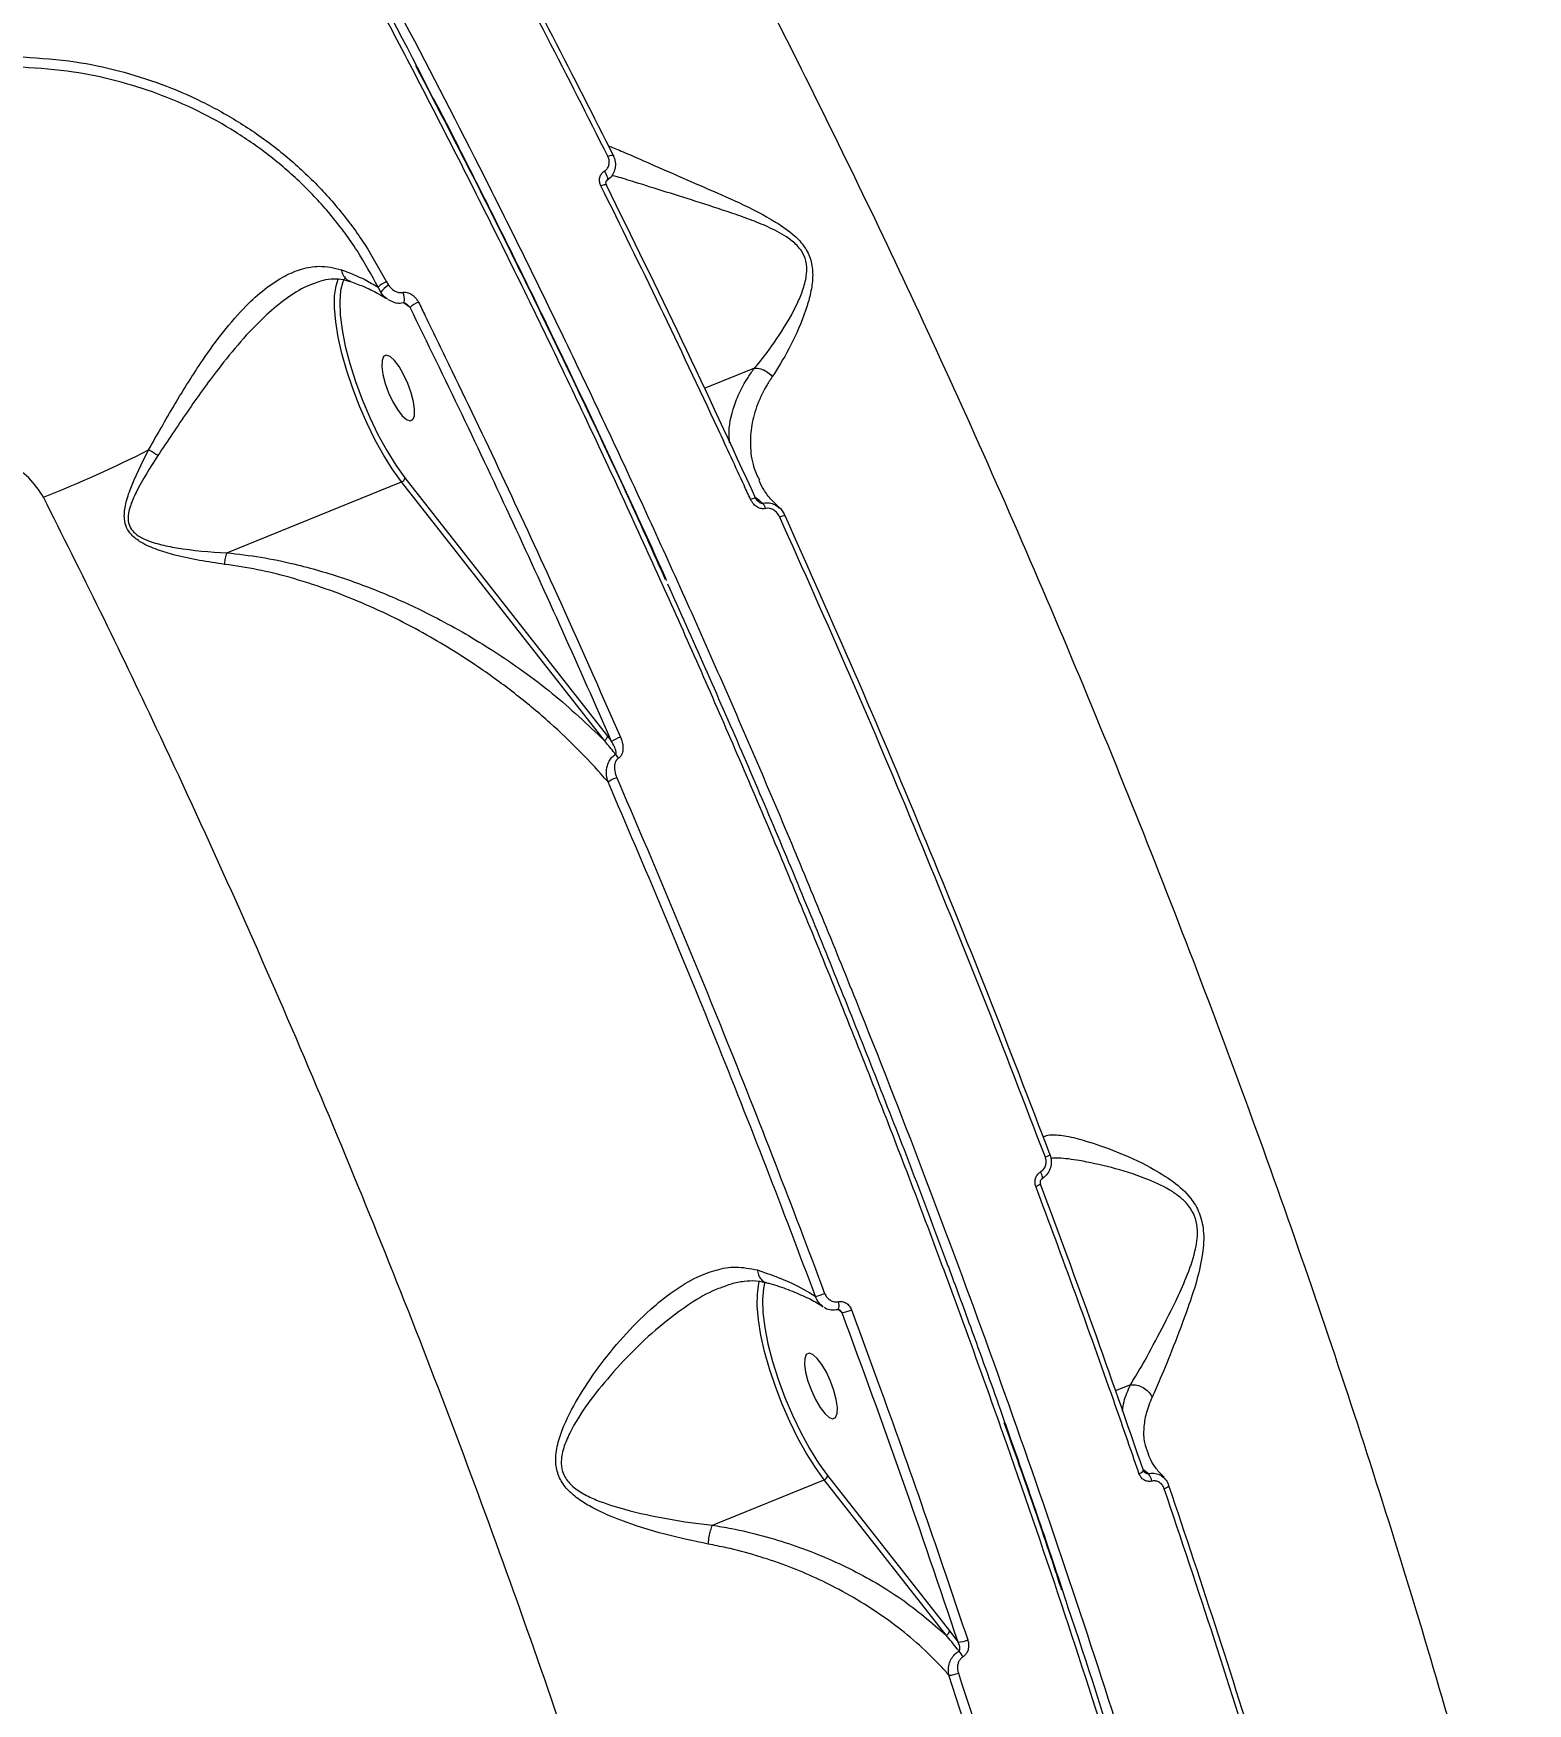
# Model space of a CAD drawing. Header units: millimetres. Extents: x -7151 to 6134, y -5040 to 5562.
# Drawn here: x -1837.5 to -1646.2, y -1101 to -887.2 of the extents above; entities that cross this region are included whole.
import ezdxf

# ---------------------------------------------------------------- set-up
doc = ezdxf.new("R2010")
doc.units = ezdxf.units.MM
for name, color, linetype in [('DIKOM_ОБЪЕКТ', 7, 'Continuous'), ('DIKOM_РАЗМЕР_ЗОНА', 7, 'Continuous'), ('DIKOM_РАЗМЕР_ОБЪЕКТА', 7, 'Continuous')]:
    doc.layers.add(name, color=color, linetype=linetype)
doc.styles.add('style1', font='arial.ttf', dxfattribs={"width": 0.8})
doc.dimstyles.new('1-50', dxfattribs={"dimtxt": 300, "dimasz": 200, "dimexe": 100, "dimexo": 0, "dimgap": 100, "dimtad": 1, "dimtxsty": 'style1', "dimcen": 200, "dimclrd": 7, "dimclre": 7, "dimclrt": 7, "dimadec": 1, "dimazin": 2, "dimtfac": 1, "dimtmove": 0, "dimatfit": 2, "dimfxl": 0, "dimlwd": 25, "dimlwe": 18, "dimarcsym": 0})

# ---------------------------------------------------------------- blocks, each defined once
blk = doc.blocks.new('*D0')
at = {"layer": 'Defpoints', "color": 0, "transparency": 16777216}
for p in [(4133.55, 168.74), (-4567.47, -1241.13), (4133.55, -4153.12)]:
    blk.add_point(p, dxfattribs=at)
at = {"layer": 'DIKOM_РАЗМЕР_ОБЪЕКТА', "color": 7, "lineweight": 18, "transparency": 16777216}
for p, q in [((4133.55, 168.74), (4133.55, -4253.12)), ((-4567.47, -1241.13), (-4567.47, -4253.12))]:
    blk.add_line(p, q, dxfattribs=at)
at = {"layer": 'DIKOM_РАЗМЕР_ОБЪЕКТА', "color": 7, "lineweight": 25, "transparency": 16777216}
blk.add_line((-4367.47, -4153.12), (3933.55, -4153.12), dxfattribs=at)
at = {"layer": 'DIKOM_РАЗМЕР_ОБЪЕКТА', "color": 7, "transparency": 16777216}
for points in [[(-4367.47, -4119.79), (-4367.47, -4186.45), (-4567.47, -4153.12)], [(3933.55, -4119.79), (3933.55, -4186.45), (4133.55, -4153.12)]]:
    blk.add_solid(points, dxfattribs=at)
at = {"layer": 'DIKOM_РАЗМЕР_ОБЪЕКТА', "color": 7, "transparency": 16777216, "insert": (150.61, -3899.95), "char_height": 300, "attachment_point": 5, "style": 'style1'}
blk.add_mtext('8700', dxfattribs=at)
blk = doc.blocks.new('*D3')
at = {"layer": 'Defpoints', "color": 0, "transparency": 16777216}
for p in [(6133.55, 253.24), (-5802.46, -2467.19), (6133.55, -4939.78)]:
    blk.add_point(p, dxfattribs=at)
at = {"layer": 'DIKOM_РАЗМЕР_ЗОНА', "color": 7, "lineweight": 18, "transparency": 16777216}
for p, q in [((6133.55, 253.24), (6133.55, -5039.78)), ((-5802.46, -2467.19), (-5802.46, -5039.78))]:
    blk.add_line(p, q, dxfattribs=at)
at = {"layer": 'DIKOM_РАЗМЕР_ЗОНА', "color": 7, "lineweight": 25, "transparency": 16777216}
blk.add_line((-5602.46, -4939.78), (5933.55, -4939.78), dxfattribs=at)
at = {"layer": 'DIKOM_РАЗМЕР_ЗОНА', "color": 7, "transparency": 16777216}
for points in [[(-5602.46, -4906.44), (-5602.46, -4973.11), (-5802.46, -4939.78)], [(5933.55, -4906.44), (5933.55, -4973.11), (6133.55, -4939.78)]]:
    blk.add_solid(points, dxfattribs=at)
at = {"layer": 'DIKOM_РАЗМЕР_ЗОНА', "color": 7, "transparency": 16777216, "insert": (186.61, -4686.61), "char_height": 300, "attachment_point": 5, "style": 'style1'}
blk.add_mtext('11950', dxfattribs=at)

msp = doc.modelspace()

# ---------------------------------------------------------------- linework, layer by layer
at = {"layer": 'DIKOM_ОБЪЕКТ', "color": 7, "linetype": 'Continuous', "lineweight": 15}
for p, q in [((-1792.284, -919.015), (-1792.019, -919.443)), ((-1793.005, -920.325), (-1793.333, -919.685)), ((-1789.24, -922.299), (-1790.118, -921.626)), ((-1745.16, -930.037), (-1751.591, -932.641)), ((-1812.712, -953.687), (-1790.329, -944.626)), ((-1764.378, -977.717), (-1790.329, -944.626)), ((-1789.916, -944.086), (-1763.964, -977.177)), ((-1763.964, -977.177), (-1763.447, -977.838)), ((-1733.934, -1050.983), (-1734.466, -1050.576)), ((-1697.025, -1060.212), (-1698.969, -1061)), ((-1695.457, -1071.006), (-1694.736, -1071.579)), ((-1750.541, -1078.18), (-1736.217, -1072.381)), ((-1720.623, -1092.266), (-1736.217, -1072.381)), ((-1735.804, -1071.842), (-1720.209, -1091.726)), ((-1720.209, -1091.726), (-1719.093, -1093.157)), ((-1717.935, -1104.657), (-1720.268, -1097.39))]:
    msp.add_line(p, q, dxfattribs=at)
at = {"layer": 'DIKOM_ОБЪЕКТ', "color": 7, "linetype": 'Continuous', "lineweight": 15, "flags": 128}
for points in [[(-1763.926, -902.93), (-1763.764, -902.87), (-1763.615, -902.823), (-1763.482, -902.793), (-1763.371, -902.779), (-1763.285, -902.783), (-1763.228, -902.804), (-1763.201, -902.842), (-1763.206, -902.894)], [(-1764.824, -906.691), (-1764.655, -906.628), (-1764.499, -906.58), (-1764.363, -906.55), (-1764.251, -906.538), (-1764.168, -906.545), (-1764.117, -906.571), (-1764.106, -906.587)], [(-1764.38, -904.84), (-1764.25, -905.043), (-1764.138, -905.255), (-1764.05, -905.463), (-1763.992, -905.654), (-1763.967, -905.817), (-1763.977, -905.943), (-1764.021, -906.025), (-1764.04, -906.039)], [(-1764.106, -906.587), (-1764.101, -906.614), (-1764.118, -906.674)], [(-1790.329, -944.626), (-1791.467, -943.05), (-1792.598, -941.251), (-1793.7, -939.269), (-1794.747, -937.146), (-1795.717, -934.928), (-1796.59, -932.664), (-1797.346, -930.402), (-1797.968, -928.192), (-1798.444, -926.081), (-1798.763, -924.116), (-1798.918, -922.338), (-1798.905, -920.788), (-1798.726, -919.497), (-1798.455, -918.648)], [(-1797.638, -918.588), (-1797.832, -918.99), (-1798.132, -920.108), (-1798.254, -921.529), (-1798.195, -923.217), (-1797.957, -925.132), (-1797.545, -927.228), (-1796.969, -929.453), (-1796.243, -931.754), (-1795.385, -934.076), (-1794.415, -936.362), (-1793.356, -938.557), (-1792.236, -940.609), (-1791.08, -942.467), (-1789.916, -944.086)], [(-1792.374, -921.066), (-1792.369, -921.069), (-1792.328, -921.095)], [(-1790.158, -920.355), (-1790.088, -920.628), (-1790.039, -920.905), (-1790.014, -921.165), (-1790.017, -921.387), (-1790.046, -921.553), (-1790.1, -921.649), (-1790.138, -921.669)], [(-1792.286, -928.4), (-1792.635, -928.57), (-1792.832, -929.067), (-1792.861, -929.85), (-1792.721, -930.857), (-1792.422, -932.004), (-1791.988, -933.2), (-1791.456, -934.348), (-1790.867, -935.354), (-1790.27, -936.137), (-1789.712, -936.634), (-1789.24, -936.804), (-1788.891, -936.634), (-1788.694, -936.137), (-1788.665, -935.354), (-1788.805, -934.348), (-1789.104, -933.2), (-1789.538, -932.004), (-1790.071, -930.856), (-1790.659, -929.85), (-1791.256, -929.067), (-1791.814, -928.57), (-1792.286, -928.4)], [(-1745.67, -946.853), (-1745.502, -946.788), (-1745.35, -946.735), (-1745.218, -946.696), (-1745.112, -946.672), (-1745.037, -946.664), (-1744.994, -946.674), (-1744.986, -946.683)], [(-1741.249, -948.998), (-1741.233, -948.965), (-1741.235, -948.958)], [(-1707.338, -1030.772), (-1707.306, -1030.774), (-1707.307, -1030.79), (-1707.342, -1030.817), (-1707.407, -1030.855), (-1707.502, -1030.903), (-1707.623, -1030.959), (-1707.766, -1031.021), (-1707.925, -1031.087)], [(-1708.342, -1033.844), (-1708.333, -1033.839), (-1708.297, -1033.786), (-1708.283, -1033.7), (-1708.292, -1033.586), (-1708.324, -1033.447), (-1708.377, -1033.289), (-1708.449, -1033.12), (-1708.538, -1032.944)], [(-1736.217, -1072.381), (-1737.355, -1070.806), (-1738.486, -1069.007), (-1739.588, -1067.024), (-1740.635, -1064.901), (-1741.605, -1062.684), (-1742.478, -1060.419), (-1743.234, -1058.157), (-1743.856, -1055.947), (-1744.332, -1053.837), (-1744.651, -1051.871), (-1744.806, -1050.094), (-1744.793, -1048.543), (-1744.614, -1047.252), (-1744.517, -1046.883)], [(-1743.815, -1047.006), (-1744.02, -1047.864), (-1744.143, -1049.285), (-1744.083, -1050.973), (-1743.845, -1052.888), (-1743.433, -1054.983), (-1742.857, -1057.208), (-1742.131, -1059.509), (-1741.272, -1061.831), (-1740.303, -1064.117), (-1739.244, -1066.313), (-1738.124, -1068.364), (-1736.968, -1070.222), (-1735.804, -1071.842)], [(-1734.426, -1049.569), (-1734.385, -1049.805), (-1734.365, -1050.029), (-1734.367, -1050.227), (-1734.392, -1050.388), (-1734.436, -1050.502), (-1734.499, -1050.563), (-1734.519, -1050.57)], [(-1738.174, -1056.155), (-1738.523, -1056.326), (-1738.72, -1056.822), (-1738.75, -1057.606), (-1738.609, -1058.612), (-1738.31, -1059.76), (-1737.876, -1060.956), (-1737.344, -1062.103), (-1736.755, -1063.11), (-1736.157, -1063.893), (-1735.6, -1064.39), (-1735.128, -1064.56), (-1734.779, -1064.39), (-1734.582, -1063.893), (-1734.552, -1063.109), (-1734.693, -1062.103), (-1734.992, -1060.955), (-1735.425, -1059.759), (-1735.959, -1058.612), (-1736.547, -1057.605), (-1737.144, -1056.822), (-1737.702, -1056.326), (-1738.174, -1056.155)], [(-1695.402, -1071.16), (-1695.353, -1071.177), (-1695.34, -1071.193)], [(-1692.144, -1073.103), (-1692.105, -1073.125), (-1692.1, -1073.135)]]:
    msp.add_lwpolyline(points, dxfattribs=at)
at = {"layer": 'DIKOM_ОБЪЕКТ', "color": 7, "linetype": 'Continuous', "lineweight": 15}
for centre, radius, start, end in [((-1791.337, -921.655), 2.804, 109.74586, 135.37758), ((-1790.326, -922.33), 3.347, 120.39177, 143.19593), ((-1791.384, -919.583), 1.783, 204.61268, 236.30079), ((-1787.322, -924.105), 2.634, 108.6726, 136.72198), ((-1898.199, -790.45), 167.993, 291.66539, 296.7008), ((-1833.794, -960.92), 23.206, 58.05537, 61.48416), ((-1790.531, -944.043), 0.617, 289.08768, 355.92701), ((-1745.408, -948.424), 1.709, 13.70297, 39.06064), ((-1741.227, -950.399), 1.442, 90.31697, 118.5654), ((-1764.58, -977.133), 0.617, 289.13347, 355.94501), ((-1760.01, -983.411), 6.548, 110.60412, 121.6643), ((-1764.717, -981.248), 2.497, 30.34599, 44.63836), ((-1759.836, -990.142), 8.207, 111.11795, 119.73252), ((-1709.77, -1032.801), 2.087, 287.2985, 306.49854), ((-1738.958, -1041.992), 7.079, 283.17409, 293.16309), ((-1735.146, -1045.073), 6.033, 281.5846, 293.55861), ((-1696.188, -1070.506), 1.091, 283.2146, 320.9439), ((-1736.419, -1071.798), 0.617, 289.1193, 355.95918), ((-1696.169, -1072.803), 1.885, 7.66908, 40.48515), ((-1692.952, -1072.451), 1.093, 283.56859, 321.26251), ((-1720.824, -1091.683), 0.617, 289.08057, 355.93412), ((-1719.117, -1090.181), 2.976, 270.47189, 295.00062), ((-1721.372, -1096.436), 3.215, 25.58779, 41.8007), ((-1720.335, -1094.312), 3.079, 271.24108, 294.46902)]:
    msp.add_arc(centre, radius, start, end, dxfattribs=at)
for points, knots in [([(-1872.598, -754.612), (-1870.464, -757.4), (-1864.713, -764.911), (-1855.303, -777.895), (-1844.397, -793.729), (-1833.407, -810.535), (-1822.369, -828.28), (-1811.322, -846.927), (-1800.506, -866.065), (-1789.957, -885.617), (-1779.697, -905.498), (-1769.56, -926.032), (-1759.588, -947.175), (-1749.819, -968.866), (-1740.468, -990.629), (-1731.559, -1012.385), (-1723.102, -1034.062), (-1714.961, -1056.011), (-1707.179, -1078.168), (-1699.79, -1100.458), (-1692.958, -1122.391), (-1686.693, -1143.899), (-1680.994, -1164.927), (-1675.767, -1185.817), (-1671.05, -1206.489), (-1666.875, -1226.865), (-1663.332, -1246.495), (-1660.418, -1265.331), (-1658.118, -1283.339), (-1656.393, -1300.815), (-1655.276, -1317.673), (-1654.784, -1333.837), (-1654.923, -1348.31), (-1655.586, -1361.205), (-1656.668, -1372.651), (-1658.209, -1383.395), (-1660.211, -1393.397), (-1662.65, -1402.551), (-1665.513, -1410.817), (-1668.412, -1417.485), (-1670.474, -1421.195), (-1671.313, -1422.706)], [0, 0, 0, 0, 0.0156524, 0.0421682, 0.0687044, 0.0952204, 0.1225064, 0.1498147, 0.1771009, 0.2036165, 0.230153, 0.2566689, 0.2839548, 0.3112631, 0.3385492, 0.365065, 0.3916014, 0.4181172, 0.4454032, 0.4727117, 0.4999976, 0.5265134, 0.5530497, 0.5795656, 0.6068516, 0.6341598, 0.6614461, 0.6879618, 0.714498, 0.7410139, 0.7683, 0.7956082, 0.8228942, 0.8459722, 0.8690773, 0.8921825, 0.9155064, 0.9388306, 0.9615639, 0.9843484, 1, 1, 1, 1]), ([(-1792.226, -797.947), (-1789.351, -802.468), (-1783.598, -811.513), (-1775.007, -825.76), (-1766.472, -840.456), (-1757.902, -855.821), (-1749.32, -871.838), (-1740.75, -888.489), (-1732.332, -905.511), (-1723.816, -923.435), (-1715.245, -942.277), (-1706.661, -962.026), (-1698.36, -982.025), (-1690.38, -1002.182), (-1682.76, -1022.402), (-1675.536, -1042.6), (-1668.729, -1062.743), (-1662.339, -1082.797), (-1656.377, -1102.724), (-1650.87, -1122.43), (-1645.845, -1141.822), (-1641.329, -1160.824), (-1637.335, -1179.394), (-1633.862, -1197.512), (-1630.911, -1215.14), (-1628.496, -1232.197), (-1626.63, -1248.603), (-1625.301, -1264.59), (-1624.553, -1280.068), (-1624.415, -1294.958), (-1624.9, -1308.95), (-1626.028, -1321.954), (-1627.736, -1334.031), (-1629.397, -1341.175), (-1630.227, -1344.746)], [0, 0, 0, 0, 0.02776658, 0.05556643, 0.0833658, 0.11113241, 0.14003739, 0.16898022, 0.19792281, 0.22682785, 0.25863749, 0.29054828, 0.32251016, 0.35447194, 0.38638208, 0.41819128, 0.44989545, 0.48169989, 0.51355548, 0.54541096, 0.57721522, 0.60891885, 0.64054747, 0.67227585, 0.70405522, 0.73583439, 0.76756253, 0.79919073, 0.83259392, 0.86602652, 0.89942941, 0.93294291, 0.96648643, 1, 1, 1, 1]), ([(-1763.926, -902.93), (-1766.507, -897.823), (-1771.671, -887.609), (-1779.589, -872.615), (-1787.614, -857.857), (-1793.052, -848.294), (-1795.772, -843.512)], [0, 0, 0, 0, 0.2491006, 0.4982007, 0.7490985, 1, 1, 1, 1]), ([(-1794.978, -843.602), (-1792.284, -848.339), (-1786.898, -857.813), (-1778.909, -872.501), (-1770.989, -887.496), (-1765.8, -897.761), (-1763.206, -902.894)], [0, 0, 0, 0, 0.2490981, 0.4981985, 0.7490985, 1, 1, 1, 1]), ([(-1806.686, -859.415), (-1808.787, -860.251), (-1814.883, -862.679), (-1825.054, -866.473), (-1837.225, -870.694), (-1849.488, -874.61), (-1861.833, -878.223), (-1874.255, -881.531), (-1886.747, -884.532), (-1899.301, -887.224), (-1911.912, -889.605), (-1924.571, -891.676), (-1937.273, -893.433), (-1950.01, -894.876), (-1962.776, -896.006), (-1975.563, -896.82), (-1988.364, -897.318), (-2001.173, -897.501), (-2013.983, -897.368), (-2026.786, -896.919), (-2039.576, -896.154), (-2052.345, -895.074), (-2065.087, -893.68), (-2077.795, -891.969), (-2088.419, -890.284), (-2094.799, -889.128), (-2096.97, -888.734)], [0, 0, 0, 0, 0.0228187, 0.0662171, 0.1096169, 0.1530147, 0.1964137, 0.2398143, 0.2832132, 0.3266124, 0.3700127, 0.4134116, 0.4568111, 0.5002119, 0.5436105, 0.5870106, 0.6304115, 0.6738115, 0.7172112, 0.7606113, 0.8040104, 0.8474103, 0.8908106, 0.9342105, 0.9776107, 1, 1, 1, 1]), ([(-1684.204, -1437.08), (-1683.181, -1436.212), (-1680.229, -1433.705), (-1675.957, -1428.209), (-1671.407, -1420.785), (-1667.503, -1412.214), (-1664.198, -1402.648), (-1661.448, -1391.911), (-1659.284, -1379.996), (-1657.73, -1366.915), (-1656.817, -1352.955), (-1656.536, -1338.187), (-1656.859, -1322.694), (-1657.795, -1306.223), (-1659.362, -1288.792), (-1661.574, -1270.438), (-1664.349, -1251.787), (-1667.636, -1232.944), (-1671.38, -1214.01), (-1675.679, -1194.449), (-1680.543, -1174.302), (-1685.969, -1153.62), (-1691.917, -1132.571), (-1698.379, -1111.214), (-1705.338, -1089.613), (-1712.822, -1067.697), (-1720.826, -1045.529), (-1729.337, -1023.182), (-1738.166, -1001.148), (-1747.275, -979.496), (-1756.622, -958.283), (-1766.357, -937.164), (-1776.465, -916.217), (-1786.92, -895.532), (-1796.845, -876.718), (-1803.331, -865.041), (-1806.2, -859.877)], [0, 0, 0, 0, 0.0162166, 0.0468327, 0.0774241, 0.1071518, 0.1369025, 0.1666303, 0.1972217, 0.2278379, 0.2584291, 0.2881571, 0.3179077, 0.3476355, 0.3782269, 0.4088432, 0.4394344, 0.4680918, 0.4967698, 0.5254272, 0.5548554, 0.5843056, 0.6137338, 0.6434616, 0.6732125, 0.7029405, 0.7335316, 0.7641479, 0.7947395, 0.8244674, 0.8542181, 0.8839459, 0.9145374, 0.9451537, 0.9757449, 1, 1, 1, 1]), ([(-1805.429, -859.984), (-1802.571, -865.144), (-1796.168, -876.703), (-1789.743, -888.69), (-1786.249, -895.61), (-1786.17, -895.767)], [0, 0, 0, 0, 0.4406773, 0.9873063, 1, 1, 1, 1]), ([(-1793.333, -919.685), (-1794.195, -918.105), (-1795.922, -914.941), (-1799.181, -910.569), (-1802.878, -906.532), (-1807.031, -902.915), (-1811.556, -899.74), (-1816.411, -897.033), (-1821.544, -894.841), (-1826.878, -893.183), (-1832.677, -891.952), (-1836.691, -891.681), (-1838.869, -891.534)], [0, 0, 0, 0, 0.0977752, 0.1958558, 0.2936336, 0.3914563, 0.4895967, 0.5874225, 0.685894, 0.7846794, 0.883156, 1, 1, 1, 1]), ([(-1838.754, -890.211), (-1836.532, -890.363), (-1832.438, -890.644), (-1826.522, -891.906), (-1821.081, -893.605), (-1815.845, -895.85), (-1810.891, -898.619), (-1806.272, -901.869), (-1802.033, -905.567), (-1798.259, -909.696), (-1794.929, -914.166), (-1793.165, -917.401), (-1792.284, -919.015)], [0, 0, 0, 0, 0.1166852, 0.2150871, 0.3137965, 0.4121986, 0.51006, 0.6082254, 0.7060846, 0.8039529, 0.9021336, 1, 1, 1, 1]), ([(-1756.541, -957.159), (-1757.751, -954.453), (-1762.098, -944.725), (-1769.984, -928.11), (-1779.422, -908.807), (-1785.723, -896.683), (-1788.504, -891.332)], [0, 0, 0, 0, 0.1194493, 0.4292915, 0.7481374, 1, 1, 1, 1]), ([(-1756.38, -957.275), (-1756.426, -957.17), (-1758.021, -953.594), (-1761.234, -946.619), (-1766.015, -936.363), (-1770.868, -926.211), (-1775.78, -916.146), (-1780.763, -906.192), (-1784.222, -899.361), (-1786.038, -895.888), (-1786.156, -895.662)], [0, 0, 0, 0, 0.0049154, 0.1689556, 0.3327927, 0.4965533, 0.6603706, 0.8243348, 0.9885724, 1, 1, 1, 1]), ([(-1763.859, -901.611), (-1763.801, -901.629), (-1763.362, -901.765), (-1762.008, -902.345), (-1759.489, -903.447), (-1756.009, -904.967), (-1751.723, -906.853), (-1747.121, -908.827), (-1743.126, -910.839), (-1740.265, -912.777), (-1738.689, -914.47), (-1737.838, -916.247), (-1737.631, -918.219), (-1737.878, -920.19), (-1738.706, -923.132), (-1740.212, -926.698), (-1741.829, -929.526), (-1742.698, -930.859), (-1742.877, -931.132)], [0, 0, 0, 0, 0.0104843, 0.0799119, 0.1494501, 0.2456563, 0.3420199, 0.4355563, 0.5287759, 0.5799717, 0.6121228, 0.6448272, 0.6800939, 0.7201226, 0.7603206, 0.8664106, 0.9726261, 1, 1, 1, 1]), ([(-1764.38, -904.84), (-1764.256, -904.745), (-1764.006, -904.555), (-1763.792, -904.125), (-1763.719, -903.634), (-1763.794, -903.22), (-1763.897, -902.992), (-1763.926, -902.93)], [0, 0, 0, 0, 0.2168928, 0.4334422, 0.6619733, 0.9081124, 1, 1, 1, 1]), ([(-1763.206, -902.894), (-1763.163, -902.997), (-1763.009, -903.373), (-1762.918, -904.062), (-1763.075, -904.878), (-1763.464, -905.588), (-1763.885, -905.899), (-1764.097, -906.056)], [0, 0, 0, 0, 0.0902968, 0.3322269, 0.5590928, 0.777628, 1, 1, 1, 1]), ([(-1764.824, -906.691), (-1764.851, -906.631), (-1764.951, -906.411), (-1765.023, -906.012), (-1764.956, -905.536), (-1764.746, -905.117), (-1764.502, -904.932), (-1764.38, -904.84)], [0, 0, 0, 0, 0.0918631, 0.3355646, 0.5630863, 0.7814237, 1, 1, 1, 1]), ([(-1764.098, -906.584), (-1764.12, -906.54), (-1764.178, -906.425), (-1764.179, -906.251), (-1764.138, -906.115), (-1764.068, -906.066), (-1764.035, -906.042)], [0, 0, 0, 0, 0.1711135, 0.44719, 0.7387155, 1, 1, 1, 1]), ([(-1745.148, -930.034), (-1745.147, -930.033), (-1744.93, -929.784), (-1743.879, -928.518), (-1741.955, -925.891), (-1740.003, -922.632), (-1738.877, -919.899), (-1738.425, -918.137), (-1738.458, -916.447), (-1738.917, -915.372), (-1739.548, -914.461), (-1740.738, -913.346), (-1742.803, -912.225), (-1745.178, -911.22), (-1748.31, -910.098), (-1752.167, -908.847), (-1756.571, -907.465), (-1760.096, -906.364), (-1762.379, -905.648), (-1763.194, -905.431), (-1763.404, -905.375)], [0, 0, 0, 0, 0.0001086, 0.029651, 0.1429084, 0.2586353, 0.2998147, 0.3417543, 0.3762609, 0.4016642, 0.407477, 0.4388364, 0.4911844, 0.5406034, 0.5900782, 0.6914153, 0.7948061, 0.9004362, 0.9742463, 1, 1, 1, 1]), ([(-1745.67, -946.853), (-1745.945, -946.252), (-1747.318, -943.249), (-1751.139, -934.981), (-1757.212, -922.123), (-1762.285, -911.838), (-1764.824, -906.691)], [0, 0, 0, 0, 0.0441411, 0.2207136, 0.6100118, 1, 1, 1, 1]), ([(-1764.118, -906.674), (-1760.877, -913.252), (-1754.386, -926.429), (-1748.14, -939.963), (-1745.012, -946.74)], [0, 0, 0, 0, 0.4992717, 1, 1, 1, 1]), ([(-1822.715, -940.529), (-1821.626, -938.596), (-1819.976, -935.667), (-1817.635, -931.83), (-1815.564, -928.651), (-1813.135, -925.298), (-1810.479, -922.233), (-1807.843, -919.842), (-1805.444, -918.246), (-1803.106, -917.289), (-1800.652, -916.833), (-1798.975, -917.228), (-1798.026, -917.452)], [0, 0, 0, 0, 0.1589032, 0.2409098, 0.3228947, 0.4352753, 0.5505578, 0.6428567, 0.7376518, 0.8154989, 0.8955112, 1, 1, 1, 1]), ([(-1801.569, -919.235), (-1801.983, -919.393), (-1803.281, -919.89), (-1805.424, -921.338), (-1808.153, -923.637), (-1810.969, -926.62), (-1814.254, -930.679), (-1817.794, -935.617), (-1820.274, -939.357), (-1821.515, -941.228)], [0, 0, 0, 0, 0.0549091, 0.1724855, 0.2901909, 0.435813, 0.5815879, 0.7906479, 1, 1, 1, 1]), ([(-1801.58, -919.213), (-1801.277, -919.089), (-1800.505, -918.773), (-1799.357, -918.594), (-1798.132, -918.598), (-1797.337, -918.84), (-1796.955, -918.957)], [0, 0, 0, 0, 0.1811877, 0.4608611, 0.7403304, 1, 1, 1, 1]), ([(-1798.026, -917.452), (-1796.994, -917.856), (-1795.283, -918.526), (-1793.887, -919.355), (-1793.333, -919.685)], [0, 0, 0, 0, 0.602592, 1, 1, 1, 1]), ([(-1798.026, -917.452), (-1798.019, -917.492), (-1797.98, -917.716), (-1797.829, -918.155), (-1797.479, -918.663), (-1797.111, -918.83), (-1796.934, -918.91)], [0, 0, 0, 0, 0.0562081, 0.3149983, 0.669497, 1, 1, 1, 1]), ([(-1796.978, -918.92), (-1796.39, -919.134), (-1795.074, -919.613), (-1793.543, -920.35), (-1792.703, -920.889), (-1792.385, -921.093)], [0, 0, 0, 0, 0.334733, 0.748653, 1, 1, 1, 1]), ([(-1792.019, -919.443), (-1791.853, -919.634), (-1791.55, -919.981), (-1790.996, -920.288), (-1790.524, -920.402), (-1790.263, -920.369), (-1790.158, -920.355)], [0, 0, 0, 0, 0.3466829, 0.6312694, 0.8514012, 1, 1, 1, 1]), ([(-1792.073, -921.225), (-1792.143, -921.19), (-1792.529, -920.997), (-1792.791, -920.628), (-1793.005, -920.325)], [0, 0, 0, 0, 0.181403, 1, 1, 1, 1]), ([(-1792.084, -921.25), (-1791.833, -921.385), (-1791.348, -921.646), (-1790.65, -921.77), (-1790.27, -921.669), (-1790.146, -921.636)], [0, 0, 0, 0, 0.4185373, 0.8102505, 1, 1, 1, 1]), ([(-1790.158, -920.355), (-1790.111, -920.347), (-1789.93, -920.316), (-1789.564, -920.351), (-1789.057, -920.563), (-1788.537, -920.986), (-1788.293, -921.395), (-1788.166, -921.61)], [0, 0, 0, 0, 0.0580483, 0.224571, 0.4301511, 0.7005224, 1, 1, 1, 1]), ([(-1790.135, -921.669), (-1790.131, -921.669), (-1790.123, -921.666), (-1790.083, -921.665), (-1790.018, -921.673), (-1789.917, -921.705), (-1789.798, -921.76), (-1789.726, -921.821), (-1789.694, -921.848)], [0, 0, 0, 0, 0.0719952, 0.1744024, 0.2887762, 0.4786977, 0.7695063, 1, 1, 1, 1]), ([(-1789.24, -922.299), (-1789.325, -922.192), (-1789.454, -922.029), (-1789.634, -921.894), (-1789.695, -921.848)], [0, 0, 0, 0, 0.661419, 1, 1, 1, 1]), ([(-1763.447, -977.838), (-1765.518, -973.141), (-1769.66, -963.747), (-1776.055, -949.795), (-1782.568, -935.948), (-1787.016, -926.849), (-1789.24, -922.299)], [0, 0, 0, 0, 0.2493143, 0.4986292, 0.7493144, 1, 1, 1, 1]), ([(-1788.166, -921.61), (-1787.879, -922.193), (-1786.443, -925.108), (-1782.731, -932.728), (-1777.094, -944.571), (-1769.871, -960.184), (-1765.018, -971.163), (-1762.314, -977.282)], [0, 0, 0, 0, 0.03215695, 0.16079248, 0.41828506, 0.67577581, 1, 1, 1, 1]), ([(-1748.323, -939.644), (-1748.348, -939.467), (-1748.541, -938.09), (-1748.17, -935.958), (-1747.178, -933.301), (-1746.218, -931.53), (-1745.444, -930.438), (-1745.16, -930.037)], [0, 0, 0, 0, 0.0597923, 0.4641468, 0.6718458, 0.8795112, 1, 1, 1, 1]), ([(-1745.16, -930.037), (-1745.158, -930.037), (-1745.155, -930.035), (-1745.151, -930.034), (-1745.149, -930.034), (-1745.148, -930.034)], [0, 0, 0, 0, 0.42937714, 0.79356624, 1, 1, 1, 1]), ([(-1745.148, -930.034), (-1744.886, -930.053), (-1744.36, -930.091), (-1743.591, -930.455), (-1743.115, -930.848), (-1742.908, -931.094), (-1742.877, -931.132)], [0, 0, 0, 0, 0.3157088, 0.6314893, 0.9438535, 1, 1, 1, 1]), ([(-1742.877, -931.132), (-1743.136, -931.532), (-1743.981, -932.836), (-1744.981, -935.033), (-1745.656, -937.676), (-1745.744, -940.383), (-1745.399, -942.636), (-1744.737, -943.949), (-1744.526, -944.368)], [0, 0, 0, 0, 0.0851674, 0.2779931, 0.4714774, 0.6644897, 0.8929429, 1, 1, 1, 1]), ([(-1812.984, -955.172), (-1815.129, -954.849), (-1818.028, -954.413), (-1821.602, -953.341), (-1823.513, -952.528), (-1824.874, -951.523), (-1825.586, -950.469), (-1825.898, -949.183), (-1825.725, -947.529), (-1824.779, -944.532), (-1823.581, -942.208), (-1822.715, -940.529)], [0, 0, 0, 0, 0.2657814, 0.3593736, 0.4543016, 0.5177496, 0.5632799, 0.6085755, 0.6803138, 0.7688736, 1, 1, 1, 1]), ([(-1836.179, -946.575), (-1836.747, -945.703), (-1837.904, -943.929), (-1840.757, -942.147), (-1844.009, -941.258), (-1846.652, -941.314), (-1848.073, -941.665), (-1848.431, -941.754)], [0, 0, 0, 0, 0.2187091, 0.4447931, 0.6794052, 0.9192014, 1, 1, 1, 1]), ([(-1821.515, -941.228), (-1822.517, -942.778), (-1823.893, -944.906), (-1825.1, -947.663), (-1825.42, -949.158), (-1825.204, -950.32), (-1824.533, -951.237), (-1823.203, -952.04), (-1821.329, -952.631), (-1817.76, -953.345), (-1814.866, -953.594), (-1812.723, -953.694), (-1812.721, -953.694)], [0, 0, 0, 0, 0.2370021, 0.3252994, 0.3938481, 0.4351677, 0.4764975, 0.5364962, 0.630015, 0.7257659, 0.9996746, 1, 1, 1, 1]), ([(-1741.957, -947.945), (-1742.308, -947.609), (-1743.105, -946.845), (-1743.973, -945.676), (-1744.382, -944.833), (-1744.569, -944.449)], [0, 0, 0, 0, 0.2999218, 0.6811768, 1, 1, 1, 1]), ([(-1754.969, -1425.703), (-1753.148, -1424.538), (-1749.505, -1422.205), (-1744.638, -1417.35), (-1740.182, -1411.466), (-1736.214, -1404.426), (-1732.748, -1396.255), (-1729.866, -1387.126), (-1727.56, -1377.094), (-1725.818, -1366.232), (-1724.608, -1354.363), (-1723.961, -1341.487), (-1723.89, -1327.623), (-1724.4, -1313.075), (-1725.473, -1297.907), (-1727.085, -1282.198), (-1729.261, -1265.696), (-1732.019, -1248.425), (-1735.362, -1230.429), (-1739.221, -1212.092), (-1743.57, -1193.486), (-1748.377, -1174.683), (-1753.717, -1155.391), (-1759.594, -1135.655), (-1766.002, -1115.537), (-1772.807, -1095.459), (-1779.976, -1075.49), (-1787.473, -1055.693), (-1795.414, -1035.764), (-1803.79, -1015.769), (-1812.583, -995.775), (-1820.972, -977.595), (-1828.847, -961.184), (-1833.733, -951.448), (-1836.179, -946.575)], [0, 0, 0, 0, 0.0311788, 0.062381, 0.0935595, 0.1256441, 0.1577553, 0.1898401, 0.2210203, 0.2522244, 0.2834047, 0.3154899, 0.347601, 0.3796862, 0.410889, 0.4421161, 0.4733189, 0.5054258, 0.5375586, 0.5696654, 0.6009197, 0.6321978, 0.663452, 0.69561, 0.727794, 0.759952, 0.7912842, 0.8226404, 0.8539728, 0.8862088, 0.9184712, 0.9507071, 0.9753306, 1, 1, 1, 1]), ([(-1743.748, -948.019), (-1743.782, -948.027), (-1743.953, -948.064), (-1744.305, -948.053), (-1744.799, -947.87), (-1745.313, -947.476), (-1745.543, -947.074), (-1745.67, -946.853)], [0, 0, 0, 0, 0.0439277, 0.2245344, 0.4337242, 0.687476, 1, 1, 1, 1]), ([(-1745.108, -946.535), (-1745.095, -946.545), (-1744.756, -946.815), (-1744.412, -947.086), (-1744.082, -947.347)], [0, 0, 0, 0, 0.0389414, 1, 1, 1, 1]), ([(-1744.615, -947.153), (-1744.682, -947.096), (-1744.838, -946.962), (-1744.931, -946.782), (-1744.984, -946.68)], [0, 0, 0, 0, 0.430725, 1, 1, 1, 1]), ([(-1744.61, -947.148), (-1744.575, -947.177), (-1744.484, -947.252), (-1744.332, -947.322), (-1744.196, -947.352), (-1744.125, -947.354), (-1744.094, -947.349), (-1744.082, -947.347)], [0, 0, 0, 0, 0.2524137, 0.6578453, 0.8467587, 0.9396626, 1, 1, 1, 1]), ([(-1744.082, -947.347), (-1744.036, -947.337), (-1743.771, -947.277), (-1743.245, -947.274), (-1742.539, -947.477), (-1742.157, -947.801), (-1741.969, -947.961)], [0, 0, 0, 0, 0.0609107, 0.3589745, 0.6844697, 1, 1, 1, 1]), ([(-1741.917, -949.133), (-1742.044, -948.91), (-1742.266, -948.52), (-1742.764, -948.148), (-1743.23, -947.981), (-1743.56, -947.978), (-1743.721, -948.013), (-1743.748, -948.019)], [0, 0, 0, 0, 0.3277691, 0.5739465, 0.7795932, 0.9626151, 1, 1, 1, 1]), ([(-1741.247, -948.963), (-1741.275, -948.895), (-1741.431, -948.514), (-1741.676, -948.135), (-1741.963, -947.942), (-1741.966, -947.94)], [0, 0, 0, 0, 0.1769441, 0.9908505, 1, 1, 1, 1]), ([(-1707.925, -1031.087), (-1710.556, -1024.217), (-1715.819, -1010.477), (-1724.18, -989.912), (-1732.845, -969.411), (-1738.893, -955.892), (-1741.917, -949.133)], [0, 0, 0, 0, 0.2485981, 0.497194, 0.7485977, 1, 1, 1, 1]), ([(-1741.249, -948.998), (-1738.265, -955.667), (-1732.299, -969.004), (-1723.681, -989.38), (-1715.302, -1009.974), (-1709.993, -1023.839), (-1707.338, -1030.772)], [0, 0, 0, 0, 0.2485961, 0.4971924, 0.7485973, 1, 1, 1, 1]), ([(-1812.984, -955.172), (-1812.979, -955.128), (-1812.946, -954.853), (-1812.867, -954.306), (-1812.773, -953.91), (-1812.721, -953.694)], [0, 0, 0, 0, 0.0794508, 0.497121, 1, 1, 1, 1]), ([(-1763.906, -983.015), (-1765.068, -981.717), (-1767.392, -979.12), (-1771.319, -975.416), (-1775.557, -971.865), (-1780.741, -968.058), (-1785.966, -964.787), (-1791.141, -962.043), (-1795.431, -960.058), (-1799.945, -958.28), (-1804.411, -956.868), (-1808.758, -955.792), (-1811.571, -955.379), (-1812.984, -955.172)], [0, 0, 0, 0, 0.10076468, 0.20152486, 0.30379218, 0.40605519, 0.54902232, 0.62793718, 0.70684362, 0.7872922, 0.86770689, 0.93355068, 1, 1, 1, 1]), ([(-1812.721, -953.694), (-1812.721, -953.694), (-1812.72, -953.692), (-1812.717, -953.689), (-1812.714, -953.688), (-1812.712, -953.687)], [0, 0, 0, 0, 0.2326156, 0.5469344, 1, 1, 1, 1]), ([(-1812.712, -953.687), (-1811.248, -953.855), (-1808.32, -954.192), (-1803.254, -955.264), (-1797.582, -956.909), (-1791.483, -959.277), (-1785.087, -962.33), (-1778.135, -966.388), (-1770.859, -971.575), (-1766.538, -975.669), (-1764.378, -977.717)], [0, 0, 0, 0, 0.0717668, 0.1435697, 0.2576741, 0.3721801, 0.4865189, 0.6397332, 0.8198544, 1, 1, 1, 1]), ([(-1756.28, -957.648), (-1753.101, -964.783), (-1746.752, -979.031), (-1737.637, -1000.714), (-1728.92, -1022.551), (-1723.186, -1037.351), (-1720.473, -1044.85), (-1720.414, -1045.014)], [0, 0, 0, 0, 0.2490018, 0.4972199, 0.7454385, 0.99444, 1, 1, 1, 1]), ([(-1762.94, -979.494), (-1763.043, -979.366), (-1763.52, -978.771), (-1764, -978.18), (-1764.378, -977.717)], [0, 0, 0, 0, 0.2147859, 1, 1, 1, 1]), ([(-1762.94, -979.494), (-1762.925, -979.476), (-1762.893, -979.438), (-1762.869, -979.327), (-1762.88, -979.106), (-1763.003, -978.688), (-1763.207, -978.244), (-1763.388, -977.937), (-1763.447, -977.838)], [0, 0, 0, 0, 0.0382752, 0.0818398, 0.1920504, 0.4179672, 0.8124433, 1, 1, 1, 1]), ([(-1762.314, -977.282), (-1762.255, -977.43), (-1762.07, -977.9), (-1761.954, -978.628), (-1762.054, -979.311), (-1762.258, -979.749), (-1762.461, -979.907), (-1762.562, -979.987)], [0, 0, 0, 0, 0.1605068, 0.508132, 0.7318431, 0.8653217, 1, 1, 1, 1]), ([(-1763.906, -983.015), (-1763.956, -982.833), (-1764.118, -982.243), (-1764.119, -981.303), (-1763.825, -980.422), (-1763.431, -979.838), (-1763.107, -979.611), (-1762.94, -979.494)], [0, 0, 0, 0, 0.1440934, 0.4679449, 0.6900881, 0.840337, 1, 1, 1, 1]), ([(-1762.562, -979.987), (-1762.659, -980.062), (-1762.853, -980.213), (-1763.043, -980.622), (-1763.128, -981.254), (-1763.016, -981.92), (-1762.846, -982.35), (-1762.793, -982.486)], [0, 0, 0, 0, 0.138872, 0.2767931, 0.4966157, 0.8418516, 1, 1, 1, 1]), ([(-1737.345, -1048.885), (-1739.426, -1043.376), (-1743.588, -1032.359), (-1750.137, -1015.854), (-1756.884, -999.379), (-1761.565, -988.47), (-1763.906, -983.015)], [0, 0, 0, 0, 0.2491, 0.4982003, 0.749098, 1, 1, 1, 1]), ([(-1762.793, -982.486), (-1760.464, -987.913), (-1755.806, -998.768), (-1749.057, -1015.238), (-1742.476, -1031.819), (-1738.274, -1042.94), (-1736.174, -1048.5)], [0, 0, 0, 0, 0.2490978, 0.4982008, 0.7491004, 1, 1, 1, 1]), ([(-1708.206, -1028.529), (-1708.128, -1028.467), (-1707.88, -1028.272), (-1706.972, -1028.154), (-1705.303, -1028.3), (-1702.526, -1029.016), (-1698.898, -1030.256), (-1694.997, -1032.025), (-1691.675, -1034.006), (-1689.462, -1035.967), (-1688.121, -1038.171), (-1687.55, -1040.665), (-1687.763, -1043.726), (-1688.551, -1047.054), (-1689.903, -1051.048), (-1691.511, -1055.324), (-1693.101, -1059.183), (-1693.919, -1061.035), (-1694.256, -1061.798)], [0, 0, 0, 0, 0.0189982, 0.0603546, 0.1319945, 0.2037523, 0.2985988, 0.3934404, 0.4562168, 0.5076852, 0.5409108, 0.576489, 0.6225862, 0.6822777, 0.7422011, 0.8377164, 0.9331181, 1, 1, 1, 1]), ([(-1708.538, -1032.944), (-1708.407, -1032.847), (-1708.143, -1032.652), (-1707.896, -1032.203), (-1707.796, -1031.701), (-1707.844, -1031.318), (-1707.913, -1031.123), (-1707.925, -1031.087)], [0, 0, 0, 0, 0.2364044, 0.472968, 0.709891, 0.9468592, 1, 1, 1, 1]), ([(-1707.338, -1030.772), (-1707.317, -1030.831), (-1707.205, -1031.155), (-1707.132, -1031.792), (-1707.306, -1032.626), (-1707.727, -1033.371), (-1708.17, -1033.695), (-1708.391, -1033.857)], [0, 0, 0, 0, 0.0531445, 0.2899962, 0.5268309, 0.7634063, 1, 1, 1, 1]), ([(-1697.015, -1060.21), (-1697.015, -1060.209), (-1696.649, -1059.523), (-1695.487, -1057.698), (-1693.576, -1054.124), (-1691.529, -1050.192), (-1689.85, -1046.49), (-1688.766, -1043.5), (-1688.342, -1040.864), (-1688.589, -1039.269), (-1689.039, -1038.054), (-1689.757, -1036.996), (-1690.903, -1035.985), (-1692.634, -1034.848), (-1695.59, -1033.538), (-1699.591, -1032.309), (-1703.31, -1031.522), (-1705.893, -1031.151), (-1706.909, -1031.201), (-1707.246, -1031.218)], [0, 0, 0, 0, 0.0000656, 0.0756248, 0.1823199, 0.2919755, 0.3575205, 0.4242176, 0.472467, 0.5001125, 0.5082816, 0.541811, 0.5687227, 0.5964052, 0.6655374, 0.7713543, 0.8798289, 0.9600873, 1, 1, 1, 1]), ([(-1709.149, -1034.793), (-1709.162, -1034.757), (-1709.23, -1034.562), (-1709.276, -1034.179), (-1709.177, -1033.68), (-1708.931, -1033.235), (-1708.669, -1033.041), (-1708.538, -1032.944)], [0, 0, 0, 0, 0.0545802, 0.2913487, 0.5277949, 0.7639446, 1, 1, 1, 1]), ([(-1695.938, -1071.568), (-1696.152, -1070.946), (-1697.22, -1067.838), (-1699.893, -1060.159), (-1704.043, -1048.517), (-1707.446, -1039.37), (-1709.149, -1034.793)], [0, 0, 0, 0, 0.0507676, 0.2538464, 0.6266946, 1, 1, 1, 1]), ([(-1708.58, -1034.473), (-1706.311, -1040.582), (-1701.768, -1052.816), (-1697.526, -1065.041), (-1695.402, -1071.16)], [0, 0, 0, 0, 0.4994494, 1, 1, 1, 1]), ([(-1708.523, -1034.477), (-1708.535, -1034.445), (-1708.567, -1034.363), (-1708.569, -1034.212), (-1708.53, -1034.055), (-1708.45, -1033.927), (-1708.38, -1033.863), (-1708.343, -1033.845), (-1708.343, -1033.845)], [0, 0, 0, 0, 0.1303301, 0.33568, 0.5415763, 0.7567276, 0.9957895, 1, 1, 1, 1]), ([(-1751.079, -1080.604), (-1752.932, -1080.214), (-1756.681, -1079.424), (-1761.674, -1077.859), (-1765.315, -1076.318), (-1767.599, -1074.966), (-1769.105, -1073.726), (-1770.208, -1072.166), (-1770.705, -1070.225), (-1770.482, -1068.112), (-1769.558, -1065.234), (-1767.776, -1061.833), (-1765.108, -1057.855), (-1761.999, -1054.013), (-1758.761, -1050.724), (-1755.568, -1048.143), (-1752.731, -1046.435), (-1750.031, -1045.421), (-1747.427, -1044.982), (-1745.707, -1045.328), (-1744.798, -1045.51)], [0, 0, 0, 0, 0.0863567, 0.1746778, 0.2336194, 0.2635136, 0.2941186, 0.3212041, 0.3485638, 0.3826675, 0.4154287, 0.4844278, 0.5550158, 0.6333646, 0.7133055, 0.7760727, 0.8404053, 0.8905386, 0.9421297, 1, 1, 1, 1]), ([(-1744.798, -1045.51), (-1743.286, -1046.026), (-1740.483, -1046.983), (-1738.334, -1048.285), (-1737.345, -1048.885)], [0, 0, 0, 0, 0.5394993, 1, 1, 1, 1]), ([(-1744.798, -1045.51), (-1744.792, -1045.552), (-1744.757, -1045.826), (-1744.609, -1046.325), (-1744.23, -1046.829), (-1743.889, -1047.102), (-1743.685, -1047.111), (-1743.68, -1047.111)], [0, 0, 0, 0, 0.0522512, 0.3435041, 0.6671817, 0.9908934, 1, 1, 1, 1]), ([(-1712.547, -1066.593), (-1712.909, -1065.555), (-1714.515, -1060.954), (-1717.108, -1053.763), (-1719.386, -1047.615), (-1720.343, -1045.032)], [0, 0, 0, 0, 0.144458, 0.640501, 1, 1, 1, 1]), ([(-1749.352, -1047.748), (-1749.63, -1047.847), (-1750.97, -1048.322), (-1753.356, -1049.759), (-1756.695, -1052.169), (-1760.169, -1055.27), (-1763.512, -1058.836), (-1766.506, -1062.492), (-1768.506, -1065.622), (-1769.648, -1068.257), (-1770.002, -1070.067), (-1769.764, -1071.277), (-1769.336, -1072.235), (-1768.551, -1073.21), (-1767.084, -1074.208), (-1764.807, -1075.247), (-1761.176, -1076.383), (-1756.194, -1077.453), (-1752.413, -1077.992), (-1750.551, -1078.186), (-1750.549, -1078.186)], [0, 0, 0, 0, 0.0197223, 0.0950889, 0.1705579, 0.2650011, 0.359524, 0.4417565, 0.5237526, 0.5608444, 0.5979207, 0.6222025, 0.6266666, 0.6554092, 0.6892587, 0.7233347, 0.7921595, 0.8960321, 0.9998935, 1, 1, 1, 1]), ([(-1749.361, -1047.727), (-1748.942, -1047.564), (-1747.961, -1047.182), (-1746.494, -1046.903), (-1745.013, -1046.831), (-1744.109, -1047.032), (-1743.671, -1047.129)], [0, 0, 0, 0, 0.2046908, 0.4801386, 0.7483577, 1, 1, 1, 1]), ([(-1743.681, -1047.123), (-1743.523, -1047.162), (-1742.498, -1047.417), (-1740.821, -1048.004), (-1738.708, -1048.886), (-1737.229, -1049.641), (-1736.544, -1050.115), (-1736.374, -1050.233)], [0, 0, 0, 0, 0.05186689, 0.33623838, 0.620749, 0.90564972, 1, 1, 1, 1]), ([(-1736.353, -1050.208), (-1736.564, -1050.049), (-1737.011, -1049.713), (-1737.229, -1049.17), (-1737.345, -1048.885)], [0, 0, 0, 0, 0.47292576, 1, 1, 1, 1]), ([(-1736.174, -1048.5), (-1736.087, -1048.679), (-1735.914, -1049.036), (-1735.468, -1049.414), (-1734.948, -1049.625), (-1734.596, -1049.587), (-1734.426, -1049.569)], [0, 0, 0, 0, 0.258398, 0.5167228, 0.7677009, 1, 1, 1, 1]), ([(-1734.426, -1049.569), (-1734.261, -1049.551), (-1733.919, -1049.514), (-1733.416, -1049.716), (-1732.984, -1050.083), (-1732.818, -1050.43), (-1732.735, -1050.603)], [0, 0, 0, 0, 0.233805, 0.4825237, 0.7413402, 1, 1, 1, 1]), ([(-1736.242, -1050.265), (-1736.196, -1050.301), (-1735.935, -1050.51), (-1735.319, -1050.656), (-1734.784, -1050.598), (-1734.521, -1050.569)], [0, 0, 0, 0, 0.0974577, 0.5553831, 1, 1, 1, 1]), ([(-1734.517, -1050.577), (-1734.472, -1050.572), (-1734.388, -1050.563), (-1734.262, -1050.601), (-1734.218, -1050.654), (-1734.217, -1050.655)], [0, 0, 0, 0, 0.5284875, 0.9915192, 1, 1, 1, 1]), ([(-1733.934, -1050.983), (-1733.98, -1050.909), (-1734.055, -1050.787), (-1734.174, -1050.696), (-1734.221, -1050.659)], [0, 0, 0, 0, 0.60033742, 1, 1, 1, 1]), ([(-1719.093, -1093.157), (-1721.461, -1086.146), (-1726.205, -1072.106), (-1731.355, -1058.031), (-1733.934, -1050.983)], [0, 0, 0, 0, 0.4992711, 1, 1, 1, 1]), ([(-1732.735, -1050.603), (-1732.504, -1051.225), (-1731.353, -1054.338), (-1728.21, -1062.941), (-1723.408, -1076.427), (-1719.71, -1087.391), (-1717.86, -1092.878)], [0, 0, 0, 0, 0.04414173, 0.22071373, 0.61001415, 1, 1, 1, 1]), ([(-1698.068, -1063.566), (-1698.012, -1063.163), (-1697.859, -1062.071), (-1697.347, -1060.931), (-1697.025, -1060.212)], [0, 0, 0, 0, 0.3697727, 1, 1, 1, 1]), ([(-1697.025, -1060.212), (-1697.023, -1060.212), (-1697.021, -1060.211), (-1697.017, -1060.21), (-1697.016, -1060.21), (-1697.015, -1060.21)], [0, 0, 0, 0, 0.5130993, 0.9011744, 1, 1, 1, 1]), ([(-1697.015, -1060.21), (-1696.742, -1060.211), (-1696.196, -1060.214), (-1695.394, -1060.533), (-1694.739, -1061.032), (-1694.399, -1061.497), (-1694.276, -1061.757), (-1694.256, -1061.798)], [0, 0, 0, 0, 0.2439461, 0.4880068, 0.7320356, 0.957084, 1, 1, 1, 1]), ([(-1694.256, -1061.798), (-1694.541, -1062.495), (-1695.092, -1063.841), (-1695.364, -1065.773), (-1695.373, -1067.512), (-1694.95, -1068.537), (-1694.76, -1068.998)], [0, 0, 0, 0, 0.2745674, 0.5305635, 0.7889485, 1, 1, 1, 1]), ([(-1705.817, -1086.485), (-1706.556, -1084.228), (-1708.888, -1077.11), (-1711.439, -1069.954), (-1713.181, -1065.067)], [0, 0, 0, 0, 0.3171207, 1, 1, 1, 1]), ([(-1705.201, -1088.05), (-1705.552, -1086.988), (-1707.075, -1082.37), (-1709.517, -1075.215), (-1711.659, -1069.12), (-1712.547, -1066.593)], [0, 0, 0, 0, 0.148947, 0.6471863, 1, 1, 1, 1]), ([(-1692.665, -1072.056), (-1692.789, -1071.95), (-1693.317, -1071.499), (-1693.954, -1070.654), (-1694.523, -1069.753), (-1694.689, -1069.19), (-1694.741, -1069.013)], [0, 0, 0, 0, 0.1091177, 0.4638782, 0.8321514, 1, 1, 1, 1]), ([(-1695.153, -1071.46), (-1695.193, -1071.426), (-1695.268, -1071.363), (-1695.316, -1071.245), (-1695.338, -1071.19)], [0, 0, 0, 0, 0.5281356, 1, 1, 1, 1]), ([(-1694.301, -1072.551), (-1694.321, -1072.556), (-1694.497, -1072.595), (-1694.852, -1072.595), (-1695.319, -1072.409), (-1695.717, -1072.059), (-1695.865, -1071.732), (-1695.938, -1071.568)], [0, 0, 0, 0, 0.0299655, 0.2617405, 0.5038997, 0.7520439, 1, 1, 1, 1]), ([(-1695.151, -1071.457), (-1695.138, -1071.469), (-1695.076, -1071.526), (-1694.948, -1071.576), (-1694.825, -1071.591), (-1694.761, -1071.584), (-1694.743, -1071.58), (-1694.736, -1071.579)], [0, 0, 0, 0, 0.1198685, 0.5607732, 0.8720096, 0.9509148, 1, 1, 1, 1]), ([(-1694.736, -1071.579), (-1694.699, -1071.571), (-1694.408, -1071.506), (-1693.841, -1071.512), (-1693.199, -1071.714), (-1692.917, -1071.998), (-1692.823, -1072.093)], [0, 0, 0, 0, 0.0528908, 0.4233982, 0.8078172, 1, 1, 1, 1]), ([(-1692.696, -1073.514), (-1692.767, -1073.353), (-1692.911, -1073.032), (-1693.3, -1072.688), (-1693.757, -1072.507), (-1694.105, -1072.507), (-1694.279, -1072.546), (-1694.301, -1072.551)], [0, 0, 0, 0, 0.2478396, 0.4959516, 0.7364888, 0.9670921, 1, 1, 1, 1]), ([(-1692.112, -1073.14), (-1692.126, -1073.087), (-1692.22, -1072.739), (-1692.454, -1072.338), (-1692.761, -1072.127), (-1692.82, -1072.087)], [0, 0, 0, 0, 0.1269725, 0.8336283, 1, 1, 1, 1]), ([(-1692.144, -1073.103), (-1690.008, -1079.477), (-1685.735, -1092.225), (-1679.758, -1111.288), (-1674.124, -1130.261), (-1669.707, -1146.057), (-1667.233, -1155.456), (-1666.393, -1158.649)], [0, 0, 0, 0, 0.2203112, 0.4406216, 0.6630835, 0.8855464, 1, 1, 1, 1]), ([(-1666.882, -1159.252), (-1667.724, -1156.052), (-1670.188, -1146.692), (-1674.58, -1130.983), (-1680.204, -1112.032), (-1686.208, -1092.865), (-1690.533, -1079.964), (-1692.696, -1073.514)], [0, 0, 0, 0, 0.1144546, 0.3347643, 0.5550757, 0.7775369, 1, 1, 1, 1]), ([(-1751.079, -1080.604), (-1751.075, -1080.556), (-1751.045, -1080.242), (-1750.957, -1079.632), (-1750.776, -1078.818), (-1750.624, -1078.397), (-1750.549, -1078.186)], [0, 0, 0, 0, 0.0562076, 0.3685435, 0.6842962, 1, 1, 1, 1]), ([(-1750.549, -1078.186), (-1750.548, -1078.186), (-1750.548, -1078.184), (-1750.544, -1078.182), (-1750.542, -1078.181), (-1750.541, -1078.18)], [0, 0, 0, 0, 0.2978081, 0.7165221, 1, 1, 1, 1]), ([(-1750.541, -1078.18), (-1749.73, -1078.318), (-1747.559, -1078.686), (-1744.128, -1079.5), (-1740.27, -1080.67), (-1736.547, -1082.076), (-1731.757, -1084.265), (-1726.143, -1087.505), (-1722.477, -1090.667), (-1720.623, -1092.266)], [0, 0, 0, 0, 0.0670779, 0.1796434, 0.2922117, 0.4079216, 0.5236451, 0.7591204, 1, 1, 1, 1]), ([(-1720.268, -1097.39), (-1720.597, -1097.02), (-1721.771, -1095.701), (-1724, -1093.53), (-1727.117, -1090.951), (-1730.568, -1088.55), (-1735.144, -1085.881), (-1739.95, -1083.708), (-1744.862, -1082.057), (-1748.199, -1081.168), (-1750.305, -1080.755), (-1751.079, -1080.604)], [0, 0, 0, 0, 0.0465623, 0.1660369, 0.285505, 0.4082695, 0.5310186, 0.7327784, 0.8363413, 0.9398882, 1, 1, 1, 1]), ([(-1705.277, -1088.014), (-1705.213, -1088.2), (-1702.639, -1095.71), (-1697.985, -1110.441), (-1691.47, -1131.834), (-1685.552, -1152.736), (-1682.061, -1166.25), (-1680.314, -1173.017)], [0, 0, 0, 0, 0.0064406, 0.2599062, 0.5125758, 0.7559312, 1, 1, 1, 1]), ([(-1718.975, -1094.293), (-1719.05, -1094.199), (-1719.596, -1093.52), (-1720.147, -1092.847), (-1720.623, -1092.266)], [0, 0, 0, 0, 0.1380935, 1, 1, 1, 1]), ([(-1720.268, -1097.39), (-1720.301, -1097.195), (-1720.378, -1096.742), (-1720.281, -1096.015), (-1719.993, -1095.305), (-1719.56, -1094.699), (-1719.172, -1094.43), (-1718.975, -1094.293)], [0, 0, 0, 0, 0.1741846, 0.4036292, 0.6052433, 0.800016, 1, 1, 1, 1]), ([(-1718.975, -1094.293), (-1718.953, -1094.271), (-1718.915, -1094.234), (-1718.869, -1094.126), (-1718.848, -1093.956), (-1718.881, -1093.696), (-1718.965, -1093.421), (-1719.054, -1093.237), (-1719.093, -1093.157)], [0, 0, 0, 0, 0.0763239, 0.1322595, 0.2953972, 0.5060408, 0.7823539, 1, 1, 1, 1]), ([(-1717.86, -1092.878), (-1717.821, -1093.019), (-1717.732, -1093.348), (-1717.737, -1093.868), (-1717.873, -1094.368), (-1718.112, -1094.783), (-1718.352, -1094.959), (-1718.472, -1095.047)], [0, 0, 0, 0, 0.1825532, 0.4238324, 0.6275166, 0.8134511, 1, 1, 1, 1]), ([(-1718.472, -1095.047), (-1718.588, -1095.132), (-1718.821, -1095.302), (-1719.051, -1095.7), (-1719.178, -1096.175), (-1719.181, -1096.667), (-1719.096, -1096.979), (-1719.059, -1097.115)], [0, 0, 0, 0, 0.1889091, 0.3774095, 0.5791787, 0.8164157, 1, 1, 1, 1]), ([(-1719.059, -1097.115), (-1716.835, -1103.956), (-1712.386, -1117.639), (-1706.238, -1138.051), (-1700.457, -1158.353), (-1696.996, -1171.694), (-1695.265, -1178.365)], [0, 0, 0, 0, 0.2485957, 0.4971931, 0.7485961, 1, 1, 1, 1])]:
    msp.add_open_spline(points, degree=3, knots=knots, dxfattribs=at)

# ---------------------------------------------------------------- dimensions: what is measured, and where the dimension line sits
at = {"layer": 'DIKOM_РАЗМЕР_ЗОНА'}
dim = msp.add_linear_dim(base=(6133.546, -4939.778), p1=(-5802.455, -2467.185), p2=(6133.546, 253.243), text='11950', dimstyle='1-50', dxfattribs=at)
dim.commit()
dim.dimension.update_dxf_attribs({"geometry": '*D3', "text_midpoint": (186.606, -4939.778), "dimtype": 160})
at = {"layer": 'DIKOM_РАЗМЕР_ОБЪЕКТА'}
dim = msp.add_linear_dim(base=(4133.546, -4153.121), p1=(-4567.472, -1241.128), p2=(4133.546, 168.743), text='8700', dimstyle='1-50', dxfattribs=at)
dim.commit()
dim.dimension.update_dxf_attribs({"geometry": '*D0', "text_midpoint": (150.606, -4153.121), "dimtype": 160})

doc.saveas('drawing.dxf')
